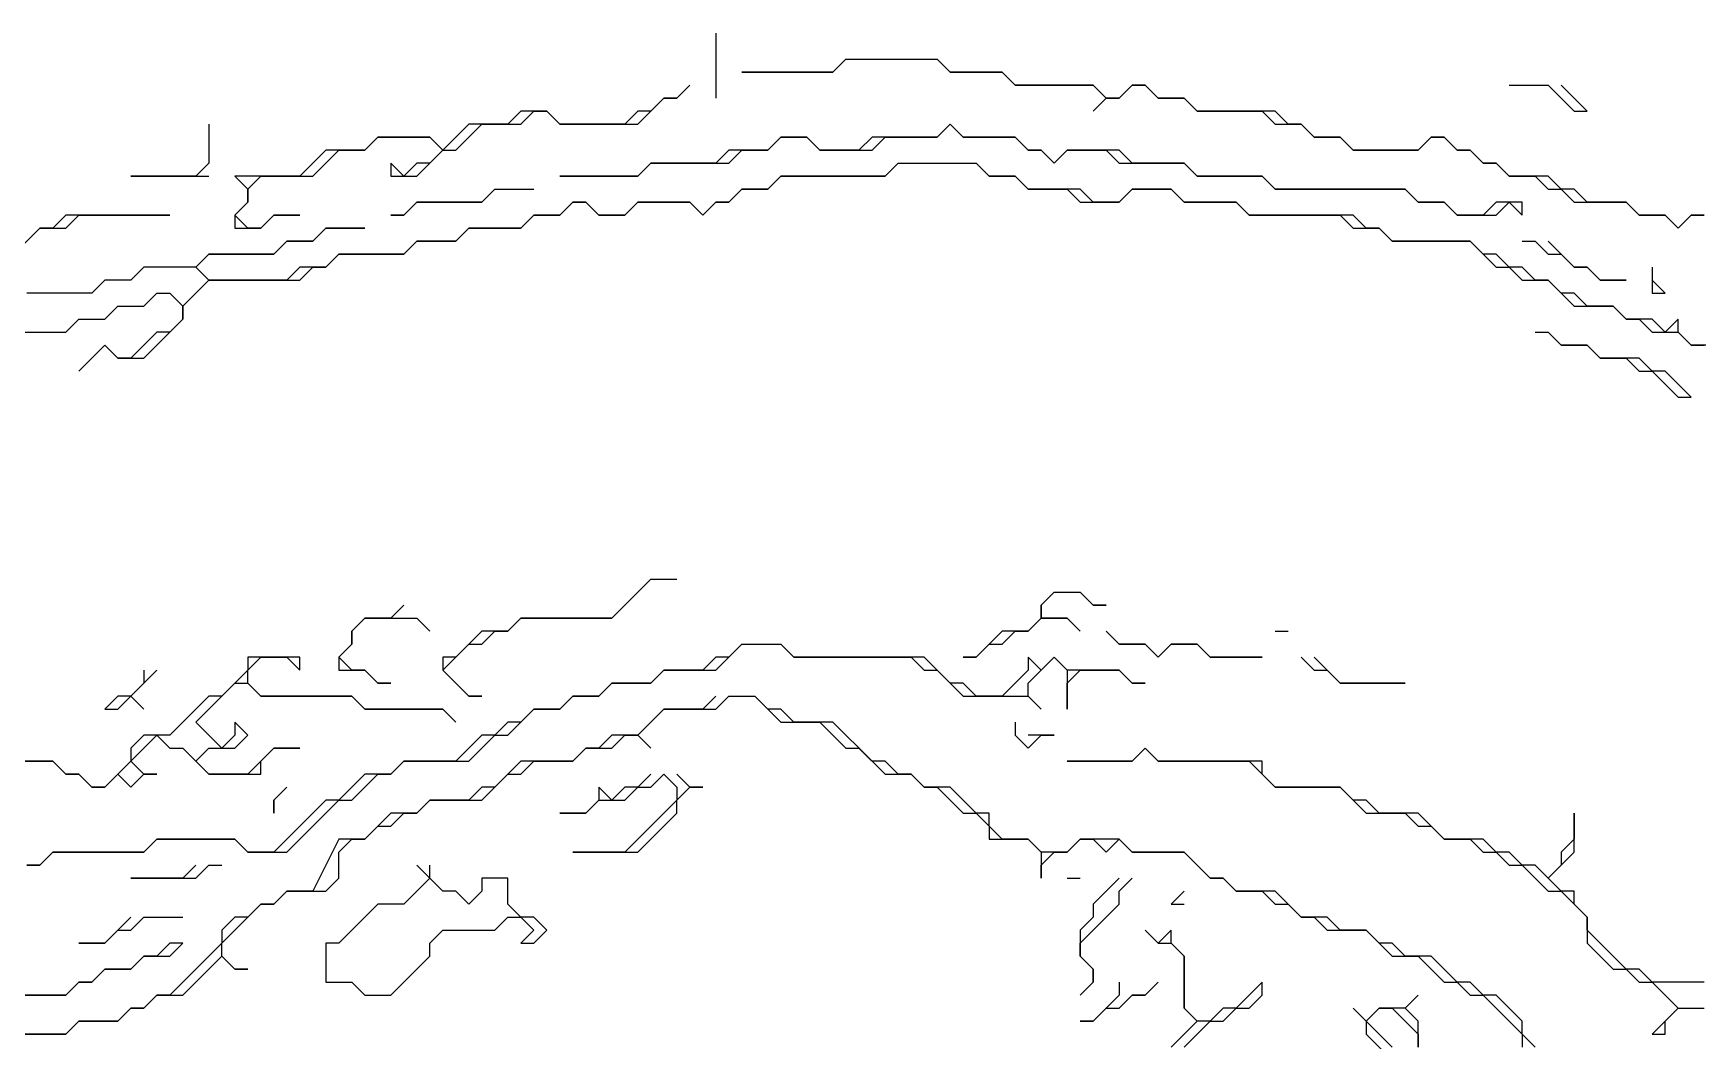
# Model space of a CAD drawing. Header units: metres. Extents: x 76363 to 76886, y 81203 to 81673.
# Drawn here: x 76791.6 to 76842.8, y 81382 to 81413 of the extents above; entities that cross this region are included whole.
import ezdxf

# ---------------------------------------------------------------- set-up
doc = ezdxf.new("R2010")
doc.units = ezdxf.units.M

msp = doc.modelspace()

# ---------------------------------------------------------------- linework, layer by layer
for points in [[(76812.6, 81413, 219.457), (76812.6, 81411, 219.63)], [(76816.6, 81412.2, 219.56), (76816.2, 81411.8, 219.54), (76813.4, 81411.8, 219.63), (76816.2, 81411.8, 219.54), (76816.6, 81412.2, 219.56), (76819.4, 81412.2, 219.62), (76819.8, 81411.8, 219.68), (76821.4, 81411.8, 219.61), (76821.8, 81411.4, 219.7), (76824.2, 81411.4, 219.615), (76824.6, 81411, 219.67), (76824.2, 81410.6, 219.85), (76824.6, 81411, 219.67), (76825, 81411, 219.47), (76825.4, 81411.4, 219.34), (76825.8, 81411.4, 219.34), (76826.2, 81411, 219.4), (76827, 81411, 219.47), (76827.4, 81410.6, 219.53), (76829.4, 81410.6, 219.37), (76829.8, 81410.2, 219.38), (76830.6, 81410.2, 219.43), (76831, 81409.8, 219.51), (76831.8, 81409.8, 219.48), (76832.2, 81409.4, 219.54), (76834.2, 81409.4, 219.52), (76834.6, 81409.8, 219.4), (76835, 81409.8, 219.395), (76835.4, 81409.4, 219.38), (76835.8, 81409.4, 219.37), (76836.2, 81409, 219.43), (76836.6, 81409, 219.43), (76837, 81408.6, 219.49), (76837.8, 81408.6, 219.48), (76838.2, 81408.2, 219.5), (76838.6, 81408.2, 219.38), (76839, 81407.8, 219.37), (76840.6, 81407.8, 219.285), (76841, 81407.4, 219.34), (76841.8, 81407.4, 219.337), (76842.2, 81407, 219.36), (76842.6, 81407.4, 219.18), (76843, 81407.4, 219.18)], [(76843, 81407.4, 219.18), (76842.6, 81407.4, 219.18), (76842.2, 81407, 219.36), (76841.8, 81407.4, 219.337), (76841, 81407.4, 219.34), (76840.6, 81407.8, 219.285), (76839.4, 81407.8, 219.365), (76839, 81408.2, 219.38), (76838.6, 81408.2, 219.38), (76838.2, 81408.6, 219.44), (76837, 81408.6, 219.49), (76836.6, 81409, 219.43), (76836.2, 81409, 219.43), (76835.8, 81409.4, 219.37), (76835.4, 81409.4, 219.38), (76835, 81409.8, 219.395), (76834.6, 81409.8, 219.4), (76834.2, 81409.4, 219.52), (76832.2, 81409.4, 219.54), (76831.8, 81409.8, 219.48), (76831, 81409.8, 219.51), (76830.6, 81410.2, 219.43), (76830.2, 81410.2, 219.425), (76829.8, 81410.6, 219.37), (76827.4, 81410.6, 219.53), (76827, 81411, 219.47), (76826.2, 81411, 219.4), (76825.8, 81411.4, 219.34), (76825.4, 81411.4, 219.34), (76825, 81411, 219.47), (76824.6, 81411, 219.67), (76824.2, 81411.4, 219.615), (76821.8, 81411.4, 219.7), (76821.4, 81411.8, 219.61), (76819.8, 81411.8, 219.68), (76819.4, 81412.2, 219.62)], [(76811.8, 81411.4, 219.47), (76811.4, 81411, 219.53), (76811, 81411, 219.565), (76810.6, 81410.6, 219.66), (76810.2, 81410.6, 219.67), (76809.8, 81410.2, 219.677), (76807.8, 81410.2, 219.58), (76807.4, 81410.6, 219.445), (76806.6, 81410.6, 219.37), (76806.2, 81410.2, 219.43), (76805, 81410.2, 219.44), (76804.2, 81409.4, 219.48), (76803.8, 81409.8, 219.42), (76802.2, 81409.8, 219.355), (76801.8, 81409.4, 219.41), (76800.6, 81409.4, 219.42), (76799.8, 81408.6, 219.54), (76797.8, 81408.6, 219.47), (76798.2, 81408.2, 219.675), (76798.2, 81407.8, 219.82), (76797.8, 81407.4, 219.94), (76797.8, 81407, 220.01), (76798.6, 81407, 220.16), (76799, 81407.4, 219.95), (76799.8, 81407.4, 220.02), (76799, 81407.4, 219.95), (76798.6, 81407, 220.16), (76798.2, 81407, 220.16), (76797.8, 81407.4, 219.94), (76798.2, 81407.8, 219.82), (76798.2, 81408.2, 219.675), (76798.6, 81408.6, 219.73), (76800.2, 81408.6, 219.53), (76801, 81409.4, 219.42), (76801.8, 81409.4, 219.41), (76802.2, 81409.8, 219.355), (76803.8, 81409.8, 219.42), (76804.2, 81409.4, 219.48), (76803.8, 81409, 219.55), (76803.4, 81409, 219.65), (76803, 81408.6, 219.76), (76802.6, 81409, 219.545), (76802.6, 81408.6, 219.68), (76803.4, 81408.6, 219.76), (76804.2, 81409.4, 219.48), (76804.6, 81409.4, 219.48), (76805.4, 81410.2, 219.435), (76806.6, 81410.2, 219.43), (76807, 81410.6, 219.37), (76807.4, 81410.6, 219.445), (76807.8, 81410.2, 219.58), (76810.2, 81410.2, 219.685), (76811, 81411, 219.565), (76811.4, 81411, 219.53)], [(76837, 81411.4, 219.46), (76838.2, 81411.4, 219.477), (76839, 81410.6, 219.49), (76839.4, 81410.6, 219.485), (76838.6, 81411.4, 219.45)], [(76797, 81410.2, 219.31), (76797, 81409, 219.18), (76796.6, 81408.6, 219.165), (76794.6, 81408.6, 219.17), (76797, 81408.6, 219.205)], [(76819.8, 81410.2, 220.613), (76819.4, 81409.8, 220.975), (76817.4, 81409.8, 220.73), (76817, 81409.4, 220.89), (76815.8, 81409.4, 221.147), (76815.4, 81409.8, 220.915), (76814.6, 81409.8, 220.903), (76814.2, 81409.4, 221.095), (76813, 81409.4, 220.79), (76812.6, 81409, 220.89), (76810.6, 81409, 220.59), (76810.2, 81408.6, 220.667), (76807.8, 81408.6, 220.4), (76810.2, 81408.6, 220.667), (76810.6, 81409, 220.59), (76813, 81409, 221.005), (76813.4, 81409.4, 220.94), (76814.2, 81409.4, 221.095), (76814.6, 81409.8, 220.903), (76815.4, 81409.8, 220.915), (76815.8, 81409.4, 221.147), (76817.4, 81409.4, 220.963), (76817.8, 81409.8, 220.9), (76819.4, 81409.8, 220.975), (76819.8, 81410.2, 220.613), (76820.2, 81409.8, 220.975), (76821.8, 81409.8, 220.694), (76822.2, 81409.4, 220.875), (76822.6, 81409.4, 220.817), (76823, 81409, 220.895), (76823.4, 81409.4, 220.715), (76824.6, 81409.4, 220.637), (76825, 81409, 220.82), (76827, 81409, 220.39), (76827.4, 81408.6, 220.613), (76829.4, 81408.6, 220.28), (76829.8, 81408.2, 220.525), (76833.8, 81408.2, 220.245), (76834.2, 81407.8, 220.453), (76835, 81407.8, 220.388), (76835.4, 81407.4, 220.537), (76836.6, 81407.4, 220.353), (76837, 81407.8, 219.91), (76837.4, 81407.4, 220.195), (76837.4, 81407.8, 219.833), (76836.6, 81407.8, 220.037), (76836.2, 81407.4, 220.45), (76835.4, 81407.4, 220.537), (76835, 81407.8, 220.388), (76834.2, 81407.8, 220.453), (76833.8, 81408.2, 220.245), (76829.8, 81408.2, 220.525), (76829.4, 81408.6, 220.28), (76827.4, 81408.6, 220.613), (76827, 81409, 220.39), (76825.4, 81409, 220.67), (76825, 81409.4, 220.557), (76823.4, 81409.4, 220.715), (76823, 81409, 220.895), (76822.6, 81409.4, 220.817), (76822.2, 81409.4, 220.875), (76821.8, 81409.8, 220.694), (76820.2, 81409.8, 220.975)], [(76791, 81403.8, 220.96), (76792.6, 81403.8, 220.995), (76793, 81404.2, 221.05), (76793.8, 81404.2, 220.935), (76794.2, 81404.6, 220.83), (76795, 81404.6, 220.803), (76795.4, 81405, 220.885), (76795.8, 81405, 220.93), (76796.2, 81404.6, 220.753), (76796.2, 81404.2, 220.607), (76795.8, 81403.8, 220.41), (76795.4, 81403.8, 220.337), (76794.6, 81403, 219.873), (76794.2, 81403, 219.903), (76793.8, 81403.4, 220.205), (76793, 81402.6, 219.776), (76793.8, 81403.4, 220.205), (76794.2, 81403, 219.903), (76795, 81403, 219.805), (76796.2, 81404.2, 220.607), (76796.2, 81404.6, 220.753), (76797, 81405.4, 220.785), (76799.8, 81405.4, 220.857), (76800.2, 81405.8, 220.87), (76800.6, 81405.8, 220.87), (76801, 81406.2, 220.71), (76803, 81406.2, 220.95), (76803.4, 81406.6, 220.89), (76804.6, 81406.6, 220.81), (76805, 81407, 220.79), (76806.6, 81407, 220.9), (76807, 81407.4, 220.875), (76807.8, 81407.4, 220.68), (76808.2, 81407.8, 220.77), (76808.6, 81407.8, 220.773), (76809, 81407.4, 220.75), (76809.8, 81407.4, 220.865), (76810.2, 81407.8, 220.92), (76811.8, 81407.8, 221.06), (76812.2, 81407.4, 220.93), (76812.6, 81407.8, 221.145), (76813, 81407.8, 221.14), (76813.4, 81408.2, 221.23), (76814.2, 81408.2, 221.31), (76814.6, 81408.6, 221.32), (76817.8, 81408.6, 221.16), (76818.2, 81409, 221.175), (76820.6, 81409, 221.21), (76821, 81408.6, 221.07), (76821.8, 81408.6, 221.14), (76822.2, 81408.2, 221.18), (76823.4, 81408.2, 221.073), (76823.8, 81407.8, 220.875), (76825, 81407.8, 220.79), (76825.4, 81408.2, 220.885), (76826.6, 81408.2, 220.81), (76827, 81407.8, 220.87), (76828.6, 81407.8, 220.883), (76829, 81407.4, 220.76), (76831.8, 81407.4, 220.75), (76832.2, 81407, 220.81), (76833, 81407, 220.73), (76833.4, 81406.6, 220.79), (76835.8, 81406.6, 220.78), (76836.6, 81405.8, 220.82), (76837, 81405.8, 220.74), (76837.4, 81405.4, 220.685), (76838.2, 81405.4, 220.72), (76839, 81404.6, 220.663), (76840.2, 81404.6, 220.68), (76840.6, 81404.2, 220.683), (76841, 81404.2, 220.58), (76841.4, 81403.8, 220.533), (76842.2, 81403.8, 220.63), (76842.6, 81403.4, 220.77), (76843, 81403.4, 221)], [(76818.2, 81409, 221.175), (76817.8, 81408.6, 221.16), (76814.6, 81408.6, 221.32), (76814.2, 81408.2, 221.31), (76813.4, 81408.2, 221.23), (76813, 81407.8, 221.14), (76812.6, 81407.8, 221.145), (76812.2, 81407.4, 220.93), (76811.8, 81407.8, 221.06), (76810.2, 81407.8, 220.92), (76809.8, 81407.4, 220.865), (76809, 81407.4, 220.75), (76808.6, 81407.8, 220.773), (76808.2, 81407.8, 220.77), (76807.8, 81407.4, 220.68), (76807, 81407.4, 220.875), (76806.6, 81407, 220.9), (76805, 81407, 220.79), (76804.6, 81406.6, 220.81), (76803.4, 81406.6, 220.89), (76803, 81406.2, 220.95), (76801, 81406.2, 220.71), (76800.6, 81405.8, 220.87), (76799.8, 81405.8, 220.87), (76799.4, 81405.4, 220.81), (76797, 81405.4, 220.785), (76796.6, 81405.8, 220.523), (76797, 81406.2, 220.375), (76799, 81406.2, 220.583), (76799.4, 81406.6, 220.405), (76800.2, 81406.6, 220.467), (76800.6, 81407, 220.38), (76801.8, 81407, 220.533), (76800.6, 81407, 220.38), (76800.2, 81406.6, 220.467), (76799.4, 81406.6, 220.405), (76799, 81406.2, 220.583), (76797, 81406.2, 220.375), (76796.6, 81405.8, 220.523), (76795, 81405.8, 220.425), (76794.6, 81405.4, 220.54), (76793.8, 81405.4, 220.317), (76793.4, 81405, 220.63), (76791.4, 81405, 220.46)], [(76843.4, 81403.4, 220.99), (76842.6, 81403.4, 220.77), (76842.2, 81403.8, 220.63), (76842.2, 81404.2, 220.49), (76841.8, 81403.8, 220.635), (76841.4, 81404.2, 220.58), (76840.6, 81404.2, 220.683), (76840.2, 81404.6, 220.68), (76839.4, 81404.6, 220.68), (76839, 81405, 220.78), (76838.6, 81405, 220.78), (76838.2, 81405.4, 220.72), (76837.8, 81405.4, 220.72), (76837.4, 81405.8, 220.74), (76837, 81405.8, 220.74), (76836.6, 81406.2, 220.84), (76836.2, 81406.2, 220.835), (76835.8, 81406.6, 220.78), (76833.4, 81406.6, 220.79), (76833, 81407, 220.73), (76832.6, 81407, 220.73), (76832.2, 81407.4, 220.745), (76829, 81407.4, 220.76), (76828.6, 81407.8, 220.883), (76827, 81407.8, 220.87), (76826.6, 81408.2, 220.81), (76825.4, 81408.2, 220.885), (76825, 81407.8, 220.79), (76824.2, 81407.8, 220.795), (76823.8, 81408.2, 220.97), (76822.2, 81408.2, 221.18), (76821.8, 81408.6, 221.14), (76821, 81408.6, 221.07), (76820.6, 81409, 221.21)], [(76805.8, 81408.2, 220.52), (76805.4, 81407.8, 220.52), (76803.4, 81407.8, 220.252), (76803, 81407.4, 220.57), (76802.6, 81407.4, 220.505), (76803, 81407.4, 220.57), (76803.4, 81407.8, 220.252), (76805.4, 81407.8, 220.52), (76805.8, 81408.2, 220.52), (76807, 81408.2, 220.49)], [(76791.4, 81406.6, 219.47), (76791.8, 81407, 219.42), (76792.6, 81407, 219.41), (76793, 81407.4, 219.28), (76795.8, 81407.4, 219.5), (76792.6, 81407.4, 219.315), (76792.2, 81407, 219.42), (76791.8, 81407, 219.42), (76791, 81406.2, 219.62)], [(76837.4, 81406.6, 220.545), (76837.8, 81406.6, 220.4), (76838.2, 81406.2, 220.57), (76838.6, 81406.2, 220.375), (76839, 81405.8, 220.465), (76839.4, 81405.8, 220.46), (76839.8, 81405.4, 220.55), (76840.6, 81405.4, 220.365), (76839.8, 81405.4, 220.55), (76839.4, 81405.8, 220.46), (76839, 81405.8, 220.465), (76838.2, 81406.6, 220.32)], [(76841.4, 81405.8, 220.035), (76841.4, 81405, 220.39), (76841.8, 81405, 220.33), (76841.4, 81405.4, 220.25)], [(76837.8, 81403.8, 219.595), (76838.2, 81403.8, 219.7), (76838.6, 81403.4, 219.498), (76839.4, 81403.4, 219.86), (76839.8, 81403, 219.562), (76840.6, 81403, 219.64), (76841, 81402.6, 219.458), (76841.4, 81402.6, 219.55), (76842.2, 81401.8, 219.35), (76842.6, 81401.8, 219.497), (76841.8, 81402.6, 219.895), (76841.4, 81402.6, 219.55), (76841, 81403, 219.76), (76839.8, 81403, 219.562), (76839.4, 81403.4, 219.86), (76838.6, 81403.4, 219.498), (76838.2, 81403.8, 219.7)], [(76810.6, 81396.2, 212.26), (76809.4, 81395, 211.67), (76806.6, 81395, 211.94), (76806.2, 81394.6, 211.695), (76805.4, 81394.6, 211.815), (76804.6, 81393.8, 211.487), (76804.2, 81393.8, 211.59), (76804.2, 81393.4, 211.38), (76805, 81392.6, 211.185), (76805.4, 81392.6, 211.15), (76805, 81392.6, 211.185), (76804.2, 81393.4, 211.38), (76805, 81394.2, 211.685), (76805.4, 81394.2, 211.6), (76805.8, 81394.6, 211.775), (76806.2, 81394.6, 211.695), (76806.6, 81395, 211.94), (76809.4, 81395, 211.67), (76810.6, 81396.2, 212.26), (76811.4, 81396.2, 212.25)], [(76823, 81395.8, 211.767), (76822.6, 81395.4, 211.64), (76822.6, 81395, 211.505), (76822.2, 81394.6, 211.44), (76821.4, 81394.6, 211.41), (76820.6, 81393.8, 211.225), (76820.2, 81393.8, 211.23), (76820.6, 81393.8, 211.225), (76821, 81394.2, 211.267), (76821.4, 81394.2, 211.32), (76821.8, 81394.6, 211.41), (76822.2, 81394.6, 211.44), (76822.6, 81395, 211.505), (76823.4, 81395, 211.43), (76823.8, 81394.6, 211.28), (76823.4, 81395, 211.43), (76822.6, 81395, 211.505), (76822.6, 81395.4, 211.64), (76823, 81395.8, 211.767), (76823.8, 81395.8, 211.79), (76824.2, 81395.4, 211.65), (76824.6, 81395.4, 211.67), (76824.2, 81395.4, 211.65), (76823.8, 81395.8, 211.79)], [(76803, 81395.4, 212.665), (76802.6, 81395, 212.37), (76801.8, 81395, 212.42), (76801.4, 81394.6, 212.21), (76801.4, 81394.2, 212.035), (76801, 81393.8, 212.02), (76801, 81393.4, 211.81), (76801.8, 81393.4, 211.73), (76802.2, 81393, 211.56), (76802.6, 81393, 211.56), (76802.2, 81393, 211.56), (76801.8, 81393.4, 211.73), (76801.4, 81393.4, 211.74), (76801, 81393.8, 212.02), (76801.4, 81394.2, 212.035), (76801.4, 81394.6, 212.21), (76801.8, 81395, 212.42), (76803.4, 81395, 212.295), (76803.8, 81394.6, 211.983)], [(76813.4, 81394.2, 211.04), (76813, 81393.8, 210.667), (76812.6, 81393.8, 210.76), (76812.2, 81393.4, 210.343), (76811, 81393.4, 210.82), (76810.6, 81393, 210.73), (76809.4, 81393, 211.045), (76809, 81392.6, 210.91), (76808.2, 81392.6, 210.99), (76807.8, 81392.2, 210.875), (76807, 81392.2, 211.05), (76806.6, 81391.8, 210.88), (76806.2, 81391.8, 210.86), (76805.8, 81391.4, 210.79), (76805.4, 81391.4, 210.79), (76804.6, 81390.6, 210.8), (76803, 81390.6, 210.817), (76802.6, 81390.2, 210.9), (76801.8, 81390.2, 210.877), (76801, 81389.4, 210.72), (76800.6, 81389.4, 210.8), (76799, 81387.8, 210.81), (76798.2, 81387.8, 210.89), (76797.8, 81388.2, 211.06), (76795.4, 81388.2, 211.22), (76795, 81387.8, 211.285), (76792.2, 81387.8, 210.99), (76791.8, 81387.4, 210.89), (76791.4, 81387.4, 210.89)], [(76791.4, 81387.4, 210.89), (76791.8, 81387.4, 210.89), (76792.2, 81387.8, 210.99), (76795, 81387.8, 211.285), (76795.4, 81388.2, 211.22), (76797.8, 81388.2, 211.06), (76798.2, 81387.8, 210.89), (76799.4, 81387.8, 210.65), (76801, 81389.4, 210.72), (76801.4, 81389.4, 210.72), (76802.2, 81390.2, 210.9), (76802.6, 81390.2, 210.9), (76803, 81390.6, 210.817), (76805, 81390.6, 210.68), (76805.8, 81391.4, 210.79), (76806.2, 81391.4, 210.63), (76807, 81392.2, 211.05), (76807.8, 81392.2, 210.875), (76808.2, 81392.6, 210.99), (76809, 81392.6, 210.91), (76809.4, 81393, 211.045), (76810.6, 81393, 210.73), (76811, 81393.4, 210.82), (76812.6, 81393.4, 210.447), (76813.4, 81394.2, 211.04), (76814.6, 81394.2, 210.933), (76815, 81393.8, 210.75), (76818.6, 81393.8, 211.083), (76819, 81393.4, 210.91), (76819.4, 81393.4, 210.983), (76820.2, 81392.6, 210.48), (76822.2, 81392.6, 210.308), (76822.6, 81392.2, 209.77), (76822.2, 81392.6, 210.308), (76822.2, 81393, 210.61), (76823, 81393.8, 210.95), (76823.4, 81393.4, 210.743), (76823.4, 81392.2, 209.62), (76823.4, 81393, 210.39), (76823.8, 81393.4, 210.775), (76825, 81393.4, 210.69), (76825.4, 81393, 210.428), (76825.8, 81393, 210.456), (76825.4, 81393, 210.428), (76825, 81393.4, 210.69), (76823.4, 81393.4, 210.743), (76823, 81393.8, 210.95), (76822.6, 81393.4, 210.717), (76822.2, 81393.8, 211.093), (76822.2, 81393.4, 210.9), (76821.4, 81392.6, 210.44), (76820.6, 81392.6, 210.56), (76820.2, 81393, 210.794), (76819.8, 81393, 210.81), (76819, 81393.8, 211.12), (76815, 81393.8, 210.75), (76814.6, 81394.2, 210.933)], [(76824.6, 81394.6, 211.33), (76825, 81394.2, 211.195), (76825.8, 81394.2, 211.07), (76826.2, 81393.8, 211.06), (76826.6, 81394.2, 211.07), (76827.4, 81394.2, 211.07), (76827.8, 81393.8, 210.855), (76829.4, 81393.8, 211.19), (76827.8, 81393.8, 210.855), (76827.4, 81394.2, 211.07), (76826.6, 81394.2, 211.07), (76826.2, 81393.8, 211.06), (76825.8, 81394.2, 211.07), (76825, 81394.2, 211.195)], [(76829.8, 81394.6, 211.69), (76830.2, 81394.6, 211.765)], [(76791, 81390.6, 211.57), (76792.2, 81390.6, 211.517), (76792.6, 81390.2, 211.315), (76793, 81390.2, 211.4), (76793.4, 81389.8, 211.226), (76793.8, 81389.8, 211.065), (76794.2, 81390.2, 211.195), (76794.6, 81389.8, 211.105), (76795, 81390.2, 211.213), (76795.4, 81390.2, 211.195), (76795, 81390.2, 211.213), (76794.6, 81390.6, 211.215), (76795.4, 81391.4, 211.39), (76795.8, 81391, 211.18), (76796.2, 81391, 211.225), (76797, 81390.2, 211.15), (76798.6, 81390.2, 211), (76798.6, 81390.6, 211.01), (76799, 81391, 211.14), (76799.8, 81391, 211.135), (76799, 81391, 211.14), (76798.2, 81390.2, 211.065), (76797, 81390.2, 211.15), (76796.6, 81390.6, 211.205), (76797, 81391, 211.34), (76797.8, 81391, 211.33), (76798.2, 81391.4, 211.315), (76797.8, 81391.8, 211.445), (76797.8, 81391.4, 211.35), (76797.4, 81391, 211.34), (76796.6, 81391.8, 211.45), (76797.8, 81393, 211.923), (76798.2, 81393, 211.765), (76798.6, 81392.6, 211.675), (76801.4, 81392.6, 211.47), (76801.8, 81392.2, 211.21), (76804.2, 81392.2, 211.06), (76804.6, 81391.8, 210.89), (76804.2, 81392.2, 211.06), (76801.8, 81392.2, 211.21), (76801.4, 81392.6, 211.47), (76798.6, 81392.6, 211.675), (76798.2, 81393, 211.765), (76798.2, 81393.4, 212.027), (76798.6, 81393.8, 212.247), (76799.4, 81393.8, 212.112), (76799.8, 81393.4, 211.935), (76799.8, 81393.8, 212.14), (76798.2, 81393.8, 212.3), (76798.2, 81393.4, 212.027), (76797.4, 81392.6, 211.75), (76797, 81392.6, 211.79), (76795.8, 81391.4, 211.34), (76795, 81391.4, 211.36), (76794.6, 81391, 211.35), (76794.6, 81390.6, 211.215), (76793.8, 81389.8, 211.065), (76793.4, 81389.8, 211.226), (76793, 81390.2, 211.4), (76792.6, 81390.2, 211.315), (76792.2, 81390.6, 211.517), (76791, 81390.6, 211.57)], [(76830.6, 81393.8, 211.5), (76831, 81393.4, 211.2), (76831.4, 81393.4, 211.253), (76831.8, 81393, 211.15), (76833.8, 81393, 211.45), (76831.8, 81393, 211.15), (76831, 81393.8, 211.42)], [(76795, 81393.4, 212.64), (76795, 81393, 212.274), (76794.6, 81392.6, 212.103), (76794.2, 81392.6, 212.22), (76793.8, 81392.2, 212.09), (76794.2, 81392.2, 211.972), (76794.6, 81392.6, 212.103), (76795, 81392.2, 211.78), (76794.6, 81392.6, 212.103), (76795.4, 81393.4, 212.47)], [(76812.6, 81392.6, 209.196), (76812.2, 81392.2, 208.637), (76811, 81392.2, 209.246), (76810.2, 81391.4, 208.462), (76809.4, 81391.4, 208.998), (76809, 81391, 208.437), (76808.6, 81391, 208.565), (76808.2, 81390.6, 207.81), (76806.6, 81390.6, 208.761), (76805.8, 81389.8, 207.739), (76805.4, 81389.8, 208.773), (76805, 81389.4, 208.153), (76803.8, 81389.4, 208.987), (76803.4, 81389, 208.05), (76802.6, 81389, 208.841), (76801.8, 81388.2, 207.543), (76801, 81388.2, 209.379), (76800.2, 81386.6, 205.868), (76799.4, 81386.6, 207.177), (76799, 81386.2, 205.53), (76798.6, 81386.2, 206.178), (76798.2, 81385.8, 204.97), (76797.8, 81385.8, 205.834), (76797.4, 81385.4, 205.162), (76797.4, 81385, 204.61), (76795.8, 81383.4, 204.209), (76795.4, 81383.4, 204.265), (76795, 81383, 203.59), (76794.6, 81383, 203.886), (76794.2, 81382.6, 203.08), (76793, 81382.6, 204.062), (76792.6, 81382.2, 203.284), (76790.6, 81382.2, 203.615)], [(76790.6, 81382.2, 203.615), (76792.6, 81382.2, 203.284), (76793, 81382.6, 204.062), (76794.2, 81382.6, 203.08), (76794.6, 81383, 203.886), (76795, 81383, 203.59), (76795.4, 81383.4, 204.265), (76796.2, 81383.4, 203.195), (76797.4, 81384.6, 204.22), (76797.8, 81384.2, 203.895), (76798.2, 81384.2, 203.76), (76797.8, 81384.2, 203.895), (76797.4, 81384.6, 204.22), (76797.4, 81385, 204.61), (76798.6, 81386.2, 206.178), (76799, 81386.2, 205.53), (76799.4, 81386.6, 207.177), (76800.6, 81386.6, 205.868), (76801, 81387, 206.416), (76801, 81387.8, 207.926), (76801.4, 81388.2, 208.211), (76801.8, 81388.2, 207.543), (76802.2, 81388.6, 208.359), (76802.6, 81388.6, 207.82), (76803, 81389, 208.113), (76803.4, 81389, 208.05), (76803.8, 81389.4, 208.987), (76805.4, 81389.4, 207.536), (76806.2, 81390.2, 207.856), (76806.6, 81390.2, 207.647), (76807, 81390.6, 208.587), (76808.2, 81390.6, 207.81), (76808.6, 81391, 208.565), (76809.4, 81391, 208.407), (76809.8, 81391.4, 208.848), (76810.2, 81391.4, 208.462), (76810.6, 81391, 207.92), (76810.2, 81391.4, 208.462), (76811, 81392.2, 209.246), (76812.6, 81392.2, 208.4), (76813, 81392.6, 208.808), (76813.8, 81392.6, 208.594), (76814.6, 81391.8, 207.43), (76815.8, 81391.8, 207.478), (76816.6, 81391, 206.226), (76817, 81391, 206.444), (76817.8, 81390.2, 205.253), (76818.6, 81390.2, 205.484), (76819, 81389.8, 204.487), (76819.4, 81389.8, 204.493), (76820.2, 81389, 203.457), (76820.6, 81389, 203.66), (76821, 81388.6, 203.15), (76821, 81388.2, 202.694), (76822.2, 81388.2, 202.012), (76822.6, 81387.8, 201.093), (76822.6, 81387, 200.527), (76822.6, 81387.4, 200.77), (76823, 81387.8, 200.886), (76823.4, 81387.8, 200.893), (76823.8, 81388.2, 201.392), (76824.2, 81388.2, 201.34), (76824.6, 81387.8, 200.624), (76825, 81388.2, 201.217), (76825.4, 81387.8, 200.3), (76827, 81387.8, 200.423), (76827.8, 81387, 198.858), (76828.2, 81387, 198.917), (76828.6, 81386.6, 198.59), (76829.4, 81386.6, 198.815), (76829.8, 81386.2, 198.373), (76830.2, 81386.2, 198.653), (76830.6, 81385.8, 198.324), (76831, 81385.8, 198.403), (76831.4, 81385.4, 198.295), (76832.6, 81385.4, 199.247), (76833.4, 81384.6, 198.485), (76834.2, 81384.6, 199.126), (76835, 81383.8, 198.963), (76835.4, 81383.8, 199.185), (76835.8, 81383.4, 199.223), (76836.2, 81383.4, 199.704), (76837.4, 81382.2, 199.377), (76837.4, 81381.8, 199.13)], [(76837.8, 81381.8, 199.406), (76837.4, 81382.2, 199.377), (76837.4, 81382.6, 200.072), (76836.6, 81383.4, 200.476), (76836.2, 81383.4, 199.704), (76835.8, 81383.8, 199.663), (76835.4, 81383.8, 199.185), (76834.6, 81384.6, 199.568), (76833.8, 81384.6, 198.773), (76833.4, 81385, 199.343), (76833, 81385, 198.765), (76832.6, 81385.4, 199.247), (76831.8, 81385.4, 198.587), (76831.4, 81385.8, 198.657), (76830.6, 81385.8, 198.324), (76829.8, 81386.6, 199.027), (76828.6, 81386.6, 198.59), (76828.2, 81387, 198.917), (76827.8, 81387, 198.858), (76827, 81387.8, 200.423), (76825.4, 81387.8, 200.3), (76825, 81388.2, 201.217), (76823.8, 81388.2, 201.392), (76823.4, 81387.8, 200.893), (76822.6, 81387.8, 201.093), (76822.2, 81388.2, 202.012), (76821.4, 81388.2, 202.553), (76821, 81388.6, 203.15), (76821, 81389, 203.79), (76820.6, 81389, 203.66), (76819.8, 81389.8, 204.588), (76819, 81389.8, 204.487), (76818.6, 81390.2, 205.484), (76818.2, 81390.2, 205.408), (76817.8, 81390.6, 206), (76817.4, 81390.6, 205.813), (76816.2, 81391.8, 207.46), (76815, 81391.8, 207.46), (76814.6, 81392.2, 207.95), (76814.2, 81392.2, 207.86), (76813.8, 81392.6, 208.594)], [(76821.8, 81391.8, 209.758), (76821.8, 81391.4, 209.12), (76822.2, 81391, 208.547), (76822.6, 81391.4, 208.855), (76823, 81391.4, 208.815), (76822.2, 81391.4, 209.072)], [(76825.8, 81391, 207.613), (76825.4, 81390.6, 207.037), (76823.4, 81390.6, 207.274), (76825.4, 81390.6, 207.037), (76825.8, 81391, 207.613), (76826.2, 81390.6, 207.14), (76829, 81390.6, 208.34), (76829.8, 81389.8, 207.4), (76831.8, 81389.8, 208.23), (76832.6, 81389, 207.45), (76833.8, 81389, 208.175), (76834.2, 81388.6, 207.967), (76834.6, 81388.6, 208.063), (76835, 81388.2, 207.945), (76835.8, 81388.2, 208.27), (76836.2, 81387.8, 208.097), (76836.6, 81387.8, 208.2), (76837, 81387.4, 208.21), (76837.4, 81387.4, 208.475), (76838.2, 81386.6, 207.86), (76838.6, 81386.6, 208.127), (76839.4, 81385.8, 208.34), (76839.4, 81385, 207.905), (76840.2, 81384.2, 208.053), (76840.6, 81384.2, 208.26), (76841, 81383.8, 208.207), (76841.4, 81383.8, 208.51), (76842.2, 81383, 208.77), (76841.4, 81382.2, 206.765), (76841.8, 81382.2, 207.594), (76841.8, 81382.6, 208.1), (76842.2, 81383, 208.77), (76843, 81383, 208.84)], [(76843, 81383.8, 209.33), (76841.4, 81383.8, 208.51), (76841, 81384.2, 208.475), (76840.6, 81384.2, 208.26), (76839.4, 81385.4, 208.08), (76839.4, 81385.8, 208.34), (76839, 81386.2, 208.165), (76839, 81386.6, 208.458), (76838.6, 81386.6, 208.127), (76838.2, 81387, 208.367), (76839, 81387.8, 209.32), (76839, 81389, 210.208), (76839, 81388.2, 209.57), (76838.6, 81387.8, 209.14), (76838.6, 81387.4, 208.843), (76838.2, 81387, 208.367), (76837.8, 81387.4, 208.507), (76837.4, 81387.4, 208.475), (76837, 81387.8, 208.403), (76836.6, 81387.8, 208.2), (76836.2, 81388.2, 208.47), (76835, 81388.2, 207.945), (76834.2, 81389, 208.233), (76833, 81389, 207.68), (76832.6, 81389.4, 208.02), (76832.2, 81389.4, 208.003), (76831.8, 81389.8, 208.23), (76829.8, 81389.8, 207.4), (76829.4, 81390.2, 207.947), (76829.4, 81390.6, 208.43), (76826.2, 81390.6, 207.14)], [(76810.6, 81390.2, 207.58), (76810.2, 81389.8, 207.56), (76809.8, 81389.8, 207.64), (76809.4, 81389.4, 207.515), (76809, 81389.8, 207.41), (76809, 81389.4, 207.32), (76808.6, 81389, 206.92), (76807.8, 81389, 206.545), (76808.6, 81389, 206.92), (76809, 81389.4, 207.32), (76809.8, 81389.4, 207.63), (76810.2, 81389.8, 207.56), (76810.6, 81389.8, 207.485), (76811, 81390.2, 207.235), (76811.4, 81389.8, 206.91), (76811.4, 81389.4, 206.484), (76809.8, 81387.8, 205.152), (76808.2, 81387.8, 205.57), (76810.2, 81387.8, 205.12), (76811.4, 81389, 205.917), (76811.4, 81389.4, 206.484), (76811.8, 81389.8, 206.687), (76812.2, 81389.8, 206.427), (76811.8, 81389.8, 206.687), (76811.4, 81390.2, 207)], [(76799.4, 81389.8, 210.97), (76799, 81389.4, 210.88), (76799, 81389, 210.94), (76799, 81389.4, 210.88)], [(76796.6, 81387.4, 210.878), (76796.2, 81387, 210.475), (76794.6, 81387, 210.632), (76796.6, 81387, 210.32), (76797, 81387.4, 210.72), (76797.4, 81387.4, 210.592)], [(76803.4, 81387.4, 206.33), (76803.8, 81387, 205.87), (76803, 81386.2, 205.47), (76802.2, 81386.2, 205.643), (76801, 81385, 204.78), (76800.6, 81385, 204.612), (76800.6, 81383.8, 203.323), (76801.4, 81383.8, 203.31), (76801.8, 81383.4, 202.87), (76802.6, 81383.4, 202.69), (76803.8, 81384.6, 203.525), (76803.8, 81385, 204.016), (76804.2, 81385.4, 204.2), (76805.8, 81385.4, 204.447), (76806.2, 81385.8, 204.54), (76806.6, 81385.8, 204.257), (76807, 81385.4, 203.86), (76806.6, 81385, 203.63), (76807, 81385, 203.53), (76807.4, 81385.4, 203.547), (76807, 81385.8, 203.95), (76806.6, 81385.8, 204.257), (76806.2, 81386.2, 204.71), (76806.2, 81387, 205.19), (76805.4, 81387, 205.4), (76805.4, 81386.6, 205.034), (76805, 81386.2, 204.74), (76804.6, 81386.6, 205.167), (76804.2, 81386.6, 205.37), (76803.8, 81387, 205.87), (76803.8, 81387.4, 206.215)], [(76823.4, 81387, 200.35), (76823.8, 81387, 200.34)], [(76825, 81387, 199.758), (76824.2, 81386.2, 199.7), (76824.2, 81385.8, 199.49), (76823.8, 81385.4, 199.44), (76823.8, 81384.6, 199.01), (76824.2, 81384.2, 198.76), (76824.2, 81383.8, 198.63), (76823.8, 81383.4, 198.61), (76824.2, 81383.8, 198.63), (76824.2, 81384.2, 198.76), (76823.8, 81384.6, 199.01), (76823.8, 81385, 199.145), (76825, 81386.2, 199.27), (76825, 81386.6, 199.56), (76825.4, 81387, 199.517)], [(76827, 81386.6, 198.63), (76826.6, 81386.2, 198.655), (76827, 81386.2, 198.575)], [(76794.6, 81385.8, 208.572), (76793.8, 81385, 207.82), (76793, 81385, 208.02), (76793.8, 81385, 207.82), (76794.2, 81385.4, 208.173), (76794.6, 81385.4, 208.023), (76795, 81385.8, 208.565), (76796.2, 81385.8, 207.961)], [(76791, 81383.4, 206.695), (76792.6, 81383.4, 206.117), (76793, 81383.8, 206.51), (76793.4, 81383.8, 206.617), (76793.8, 81384.2, 206.8), (76794.6, 81384.2, 206.72), (76795, 81384.6, 207.112), (76795.8, 81384.6, 206.504), (76796.2, 81385, 206.611), (76795.8, 81385, 206.88), (76795.4, 81384.6, 206.89), (76795, 81384.6, 207.112), (76794.6, 81384.2, 206.72), (76793.8, 81384.2, 206.8), (76793.4, 81383.8, 206.617), (76793, 81383.8, 206.51), (76792.6, 81383.4, 206.117), (76791, 81383.4, 206.695)], [(76825.8, 81385.4, 198.775), (76826.2, 81385, 198.373), (76826.6, 81385, 198.215), (76827, 81384.6, 198.04), (76827, 81383, 197.63), (76827.4, 81382.6, 197.54), (76826.6, 81381.8, 197.42)], [(76827, 81381.8, 197.31), (76827.8, 81382.6, 197.415), (76828.2, 81382.6, 197.375), (76828.6, 81383, 197.47), (76829, 81383, 197.39), (76829.4, 81383.4, 197.505), (76829.4, 81383.8, 197.62), (76828.6, 81383, 197.47), (76828.2, 81383, 197.55), (76827.8, 81382.6, 197.415), (76827.4, 81382.6, 197.54), (76827, 81383, 197.63), (76827, 81384.6, 198.04), (76826.6, 81385, 198.215), (76826.6, 81385.4, 198.35), (76826.2, 81385, 198.373)], [(76825, 81383.8, 198.51), (76825, 81383.4, 198.42), (76824.2, 81382.6, 198.31), (76823.8, 81382.6, 198.387), (76824.2, 81382.6, 198.31), (76824.6, 81383, 198.4), (76825, 81383, 198.407), (76825.4, 81383.4, 198.3), (76825.8, 81383.4, 198.19), (76826.2, 81383.8, 198.205), (76825.8, 81383.4, 198.19), (76825.4, 81383.4, 198.3)], [(76834.2, 81383.4, 198.58), (76833.8, 81383, 198.375), (76833, 81383, 197.99), (76832.6, 81382.6, 197.82), (76832.2, 81383, 197.84), (76832.6, 81382.6, 197.82), (76832.6, 81382.2, 197.725), (76833.4, 81381.4, 197.69)], [(76833.4, 81381.8, 197.9), (76832.6, 81382.6, 197.82), (76833, 81383, 197.99), (76833.4, 81383, 198.243), (76834.2, 81382.2, 198.48), (76834.2, 81381.8, 198.39)], [(76834.2, 81381.8, 198.39), (76834.2, 81382.6, 198.5), (76833.8, 81383, 198.375)]]:
    msp.add_polyline3d(points)

doc.saveas('drawing.dxf')
